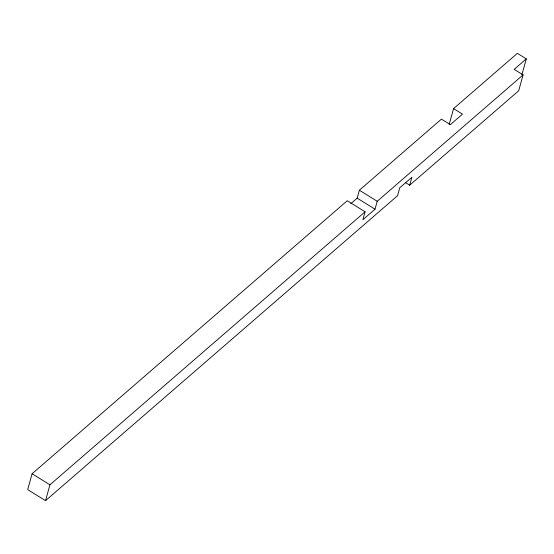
<?xml version="1.0" encoding="UTF-8"?>
<svg xmlns="http://www.w3.org/2000/svg" width="554" height="554" viewBox="0 0 554 554"><rect width="100%" height="100%" fill="white"/><g stroke="black" fill="none" stroke-linecap="round" stroke-linejoin="round"><path stroke-width="0.83" d="M449.169 124.477L453.567 108.612L517.388 53.329L526.3 58.862L514.167 69.368L523.08 74.901L377.205 201.275L375.01 209.211L362.877 219.716L365.079 211.787L347.247 200.728L32.097 473.746L27.7 489.611L45.532 500.671L397.564 195.694L399.766 187.758L411.899 177.252L409.697 185.181L405.417 182.522M45.532 500.671L49.929 484.812L365.079 211.787M350.793 203.678L357.178 198.145L359.38 190.216L441.434 119.124L450.354 124.657L462.486 114.145L453.567 108.612M521.903 74.721L526.3 58.862M523.08 74.901L518.683 90.766L409.697 185.181M359.38 190.216L377.205 201.275M357.178 198.145L375.01 209.211M32.097 473.746L49.929 484.812"/></g></svg>
